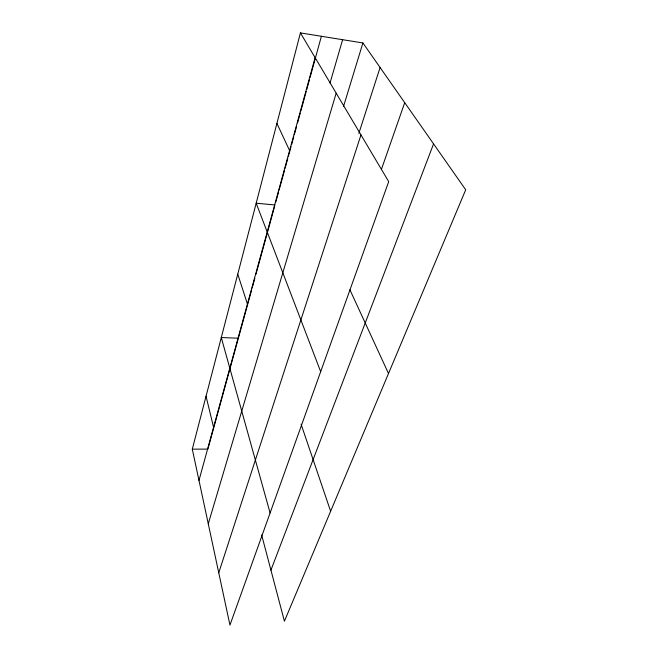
<?xml version="1.0" encoding="UTF-8"?>
<svg xmlns="http://www.w3.org/2000/svg" width="658" height="658" viewBox="0 0 658 658"><rect width="100%" height="100%" fill="white"/><g stroke="black" fill="none" stroke-linecap="round" stroke-linejoin="round"><path stroke-width="0.99" d="M300.426 32.9L388.705 181.633L229.955 625.1L192.292 449.159L300.426 32.9L362.903 42.959L465.708 189.784L284.421 621.226L261.637 534.921M198.979 480.406L315.108 57.633M222.075 397.481L207.879 449.101L192.292 449.159M222.338 396.503L251.619 290.03M252.154 288.064L254.86 278.227M255.946 274.287L274.74 205.946M275.825 201.99L278.54 192.103M279.082 190.129L284.519 170.356M285.062 168.382L287.785 158.496M288.327 156.522L291.05 146.635M291.593 144.653L293.764 136.749M294.307 134.767L296.487 126.862M297.564 122.923L300.27 113.069M300.813 111.103L306.233 91.413M306.768 89.447L309.482 79.593M310.017 77.628L321.392 36.272M330.036 83.048L342.629 39.694M208.273 523.801L336.18 93.132M343.55 106.366L362.903 42.959M358.849 133.352L380.094 67.519M218.76 572.789L360.971 134.906M381.385 169.493L404.711 102.673M270.931 570.141L433.564 143.88M238.369 338.22L221.285 337.546L270.093 512.977M275.011 204.959L256.184 203.223L320.676 371.663M276.911 123.408L289.586 150.542M349.892 289.742L388.508 373.514M301.076 424.163L330.629 511.25M237.76 274.131L247.424 304.045M206.044 396.231L213.57 427.289"/></g></svg>
